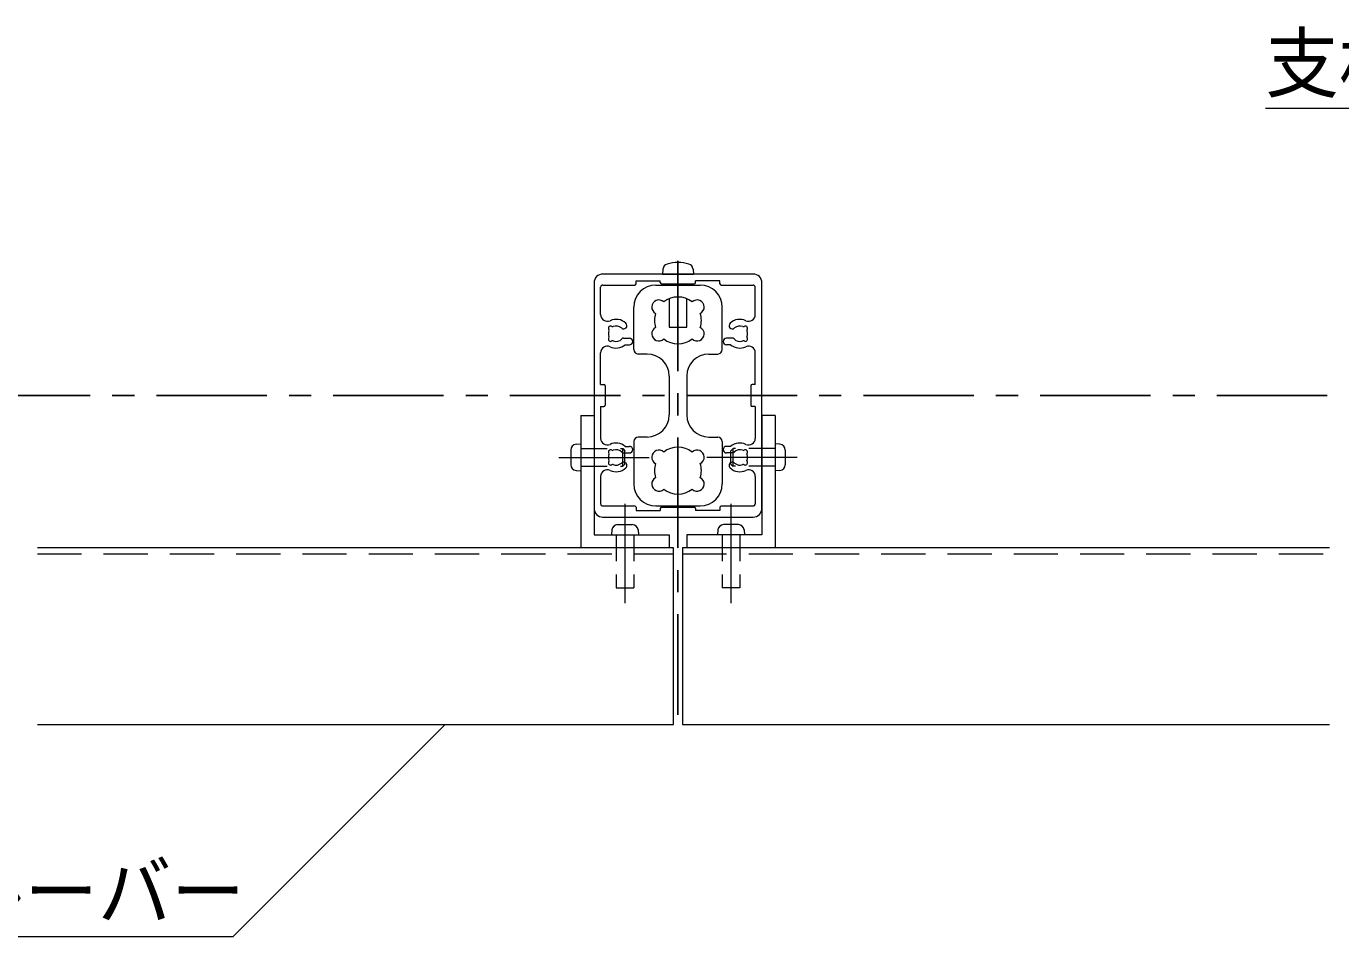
# Model space of a CAD drawing. Units: millimetres at full size, sheet at 1:5; details may follow other scales. Extents: x -1050 to 1050, y -742 to 742.
# Drawn here: x 100.5 to 398, y -374.3 to -168.2 of the extents above; entities that cross this region are included whole.
import ezdxf
from ezdxf.enums import TextEntityAlignment as Align

# ---------------------------------------------------------------- set-up
doc = ezdxf.new("R2010")
doc.units = ezdxf.units.MM
doc.header["$LTSCALE"] = 5
for name, pattern in [('CHAIN1', [8, 5, -1, 1, -1]), ('DASHED1', [1.8, 1.2, -0.6]), ('DASHED2', [3, 2, -1])]:
    doc.linetypes.add(name, pattern=pattern)
doc.layers.add('0-0_通り芯', color=7, linetype='CHAIN1')
for name, color, linetype, lineweight in [('0-4_手摺部材', 92, 'Continuous', 20), ('0-5_手すり子', 12, 'Continuous', 20), ('0-6_パネル', 4, 'Continuous', 20), ('0-9_文字', 3, 'Continuous', 20), ('0-A_支柱', 6, 'Continuous', 20), ('0-B_足元', 4, 'Continuous', 20)]:
    doc.layers.add(name, color=color, linetype=linetype, lineweight=lineweight)
doc.styles.add('ＭＳ ゴシック', font='')
doc.styles.get('ＭＳ ゴシック').set_extended_font_data('MS Gothic')

msp = doc.modelspace()

# ---------------------------------------------------------------- linework, layer by layer
at = {"layer": '0-0_通り芯'}
for p, q in [((248.02, -221.293), (248.02, -324.082)), ((914.987, -251.793), (-255.283, -251.793))]:
    msp.add_line(p, q, dxfattribs=at)
at = {"layer": '0-4_手摺部材'}
for p, q in [((226.02, -256.293), (229.02, -256.293)), ((226.02, -256.293), (226.02, -286.293)), ((270.02, -256.293), (267.02, -256.293)), ((270.02, -256.293), (270.02, -286.293)), ((223.745, -264.132), (223.745, -267.454)), ((224.943, -262.825), (226.02, -262.73)), ((235.52, -266.909), (235.52, -264.761)), ((260.52, -266.909), (260.52, -264.761)), ((271.097, -262.825), (270.02, -262.73)), ((272.295, -264.132), (272.295, -267.454)), ((236.02, -266.952), (236.02, -264.793)), ((260.02, -266.952), (260.02, -264.793)), ((224.943, -268.761), (226.02, -268.855)), ((271.097, -268.761), (270.02, -268.855)), ((233.052, -282.216), (232.958, -283.293)), ((234.359, -281.018), (237.681, -281.018)), ((238.988, -282.216), (239.083, -283.293)), ((257.052, -282.216), (256.958, -283.293)), ((261.681, -281.018), (258.359, -281.018)), ((262.988, -282.216), (263.083, -283.293))]:
    msp.add_line(p, q, dxfattribs=at)
at = {"layer": '0-4_手摺部材', "linetype": 'DASHED1'}
for p, q in [((226.02, -263.793), (235.484, -263.793)), ((235.484, -263.793), (235.52, -263.793)), ((236.02, -264.793), (236.02, -264.293)), ((260.02, -264.793), (260.02, -264.293)), ((260.556, -263.793), (260.52, -263.793)), ((270.02, -263.793), (260.556, -263.793)), ((235.52, -267.793), (235.52, -266.909)), ((236.02, -267.293), (235.52, -267.793)), ((236.02, -267.293), (236.02, -266.952)), ((260.02, -267.293), (260.02, -266.952)), ((260.02, -267.293), (260.52, -267.793)), ((260.52, -267.793), (260.52, -266.909)), ((226.02, -267.793), (235.52, -267.793)), ((270.02, -267.793), (260.52, -267.793)), ((238.02, -283.293), (238.02, -295.293)), ((258.02, -283.293), (258.02, -295.293))]:
    msp.add_line(p, q, dxfattribs=at)
at = {"layer": '0-4_手摺部材', "linetype": 'CHAIN1'}
for p, q in [((221.04, -265.793), (241.52, -265.793)), ((275, -265.793), (254.52, -265.793)), ((236.02, -276.313), (236.02, -298.793)), ((260.02, -276.313), (260.02, -298.793))]:
    msp.add_line(p, q, dxfattribs=at)
at = {"layer": '0-4_手摺部材'}
for points in [[(229.02, -256.293), (229.02, -283.293), (246.02, -283.293), (246.02, -286.293)], [(267.02, -256.293), (267.02, -283.293), (250.02, -283.293), (250.02, -286.293)]]:
    msp.add_lwpolyline(points, dxfattribs=at)
at = {"layer": '0-4_手摺部材', "linetype": 'DASHED1'}
for points in [[(235.52, -264.761), (235.52, -263.793), (236.02, -264.293)], [(260.52, -264.761), (260.52, -263.793), (260.02, -264.293)], [(234.02, -283.293), (234.02, -295.293), (238.02, -295.293)], [(262.02, -283.293), (262.02, -295.293), (258.02, -295.293)]]:
    msp.add_lwpolyline(points, dxfattribs=at)
at = {"layer": '0-4_手摺部材'}
for centre, start, end in [((225.058, -264.132), 95, 180), ((270.982, -264.132), 0, 85), ((225.058, -267.454), 180, 265), ((270.982, -267.454), 275, 360), ((234.359, -282.331), 90, 175), ((237.681, -282.331), 5, 90), ((258.359, -282.331), 90, 175), ((261.681, -282.331), 5, 90)]:
    msp.add_arc(centre, 1.312, start, end, dxfattribs=at)
at = {"layer": '0-5_手すり子'}
for p, q in [((247.02, -286.293), (103.02, -286.293)), ((247.02, -326.293), (247.02, -286.293)), ((395.52, -286.293), (249.02, -286.293)), ((249.02, -286.293), (249.02, -326.293)), ((103.02, -326.293), (247.02, -326.293)), ((249.02, -326.293), (395.52, -326.293))]:
    msp.add_line(p, q, dxfattribs=at)
at = {"layer": '0-5_手すり子', "linetype": 'DASHED2'}
for p, q in [((103.02, -287.593), (247.02, -287.593)), ((249.02, -287.593), (395.52, -287.593))]:
    msp.add_line(p, q, dxfattribs=at)
at = {"layer": '0-6_パネル'}
for p, q in [((246.02, -226.543), (246.02, -226.793)), ((250.02, -226.793), (250.02, -226.543))]:
    msp.add_line(p, q, dxfattribs=at)
msp.add_lwpolyline([(246.02, -229.885), (246.02, -236.293), (250.02, -236.293), (250.02, -229.885)], dxfattribs=at)
at = {"layer": '0-9_文字'}
for points in [[(529.02, -226.293), (489.52, -186.793), (380.97, -186.793)], [(195.298, -326.293), (147.298, -374.293), (58.548, -374.293)]]:
    msp.add_lwpolyline(points, dxfattribs=at)
at = {"layer": '0-A_支柱'}
for p, q in [((265.02, -224.293), (231.02, -224.293)), ((238.52, -225.793), (244.02, -225.793)), ((238.52, -226.493), (238.52, -225.793)), ((244.02, -226.243), (244.02, -225.793)), ((244.618, -223.174), (244.52, -224.293)), ((244.52, -224.293), (251.52, -224.293)), ((251.422, -223.174), (251.52, -224.293)), ((252.02, -226.243), (252.02, -225.793)), ((229.02, -226.293), (229.02, -277.293)), ((230.52, -233.485), (230.52, -227.293)), ((231.02, -226.793), (238.22, -226.793)), ((244.32, -226.543), (251.72, -226.543)), ((257.82, -226.793), (265.02, -226.793)), ((265.52, -233.485), (265.52, -227.293)), ((267.02, -277.293), (267.02, -226.293)), ((235.697, -238.793), (237.02, -238.793)), ((236.097, -240.293), (237.02, -240.293)), ((260.343, -238.793), (259.02, -238.793)), ((259.943, -240.293), (259.02, -240.293)), ((230.52, -249.293), (230.52, -242.101)), ((265.52, -249.293), (265.52, -242.101)), ((230.52, -249.293), (231.22, -249.293)), ((231.52, -249.593), (231.52, -253.993)), ((264.52, -249.593), (264.52, -253.993)), ((265.52, -249.293), (264.82, -249.293)), ((230.52, -254.293), (231.22, -254.293)), ((230.52, -254.293), (230.52, -261.485)), ((265.52, -254.293), (264.82, -254.293)), ((265.52, -254.293), (265.52, -261.485)), ((236.097, -263.293), (237.02, -263.293)), ((259.943, -263.293), (259.02, -263.293)), ((235.697, -264.793), (237.02, -264.793)), ((260.343, -264.793), (259.02, -264.793)), ((230.52, -270.101), (230.52, -276.293)), ((265.52, -270.101), (265.52, -276.293)), ((231.02, -276.793), (238.22, -276.793)), ((231.02, -279.293), (265.02, -279.293)), ((238.52, -277.093), (238.52, -277.793)), ((238.52, -277.793), (244.02, -277.793)), ((244.02, -277.343), (244.02, -277.793)), ((244.32, -277.043), (251.72, -277.043)), ((252.02, -277.343), (252.02, -277.793)), ((257.82, -276.793), (265.02, -276.793))]:
    msp.add_line(p, q, dxfattribs=at)
for points in [[(257.52, -226.493), (257.52, -225.793), (252.02, -225.793)], [(257.52, -277.093), (257.52, -277.793), (252.02, -277.793)]]:
    msp.add_lwpolyline(points, dxfattribs=at)
for centre, radius, start, end in [((245.913, -223.287), 1.3, 105.88085, 175), ((248.02, -230.693), 9, 74.11915, 105.88085), ((250.127, -223.287), 1.3, 5, 74.11915), ((231.02, -226.293), 2, 90, 180), ((265.02, -226.293), 2, 0, 90), ((231.02, -227.293), 0.5, 90, 180), ((238.22, -226.493), 0.3, 270, 360), ((244.32, -226.243), 0.3, 180, 270), ((251.72, -226.243), 0.3, 270, 360), ((257.82, -226.493), 0.3, 180, 270), ((265.02, -227.293), 0.5, 0, 90), ((232.02, -233.485), 1.5, 180, 294.90106), ((234.02, -237.793), 3.25, 47.4576, 114.90106), ((262.02, -237.793), 3.25, 65.09894, 132.5424), ((264.02, -233.485), 1.5, 245.09894, 360), ((234.02, -237.793), 1.75, 157.5799, 202.4201), ((232.783, -236.555), 0.5, 55.28656, 214.71344), ((232.125, -237.011), 0.3, 337.5799, 34.71344), ((233.238, -235.898), 0.3, 235.28656, 292.4201), ((234.02, -237.793), 1.75, 47.4576, 112.4201), ((235.71, -235.951), 0.75, 227.4576, 47.4576), ((260.33, -235.951), 0.75, 132.5424, 312.5424), ((262.02, -237.793), 1.75, 67.5799, 132.5424), ((262.802, -235.898), 0.3, 247.5799, 304.71344), ((263.257, -236.555), 0.5, 325.28656, 124.71344), ((263.915, -237.011), 0.3, 145.28656, 202.4201), ((262.02, -237.793), 1.75, 337.5799, 22.4201), ((232.02, -242.101), 1.5, 65.09894, 180), ((232.783, -239.03), 0.5, 145.28656, 304.71344), ((232.125, -238.575), 0.3, 325.28656, 22.4201), ((234.02, -237.793), 3.25, 245.09894, 309.71514), ((233.238, -239.688), 0.3, 67.5799, 124.71344), ((234.02, -237.793), 1.75, 247.5799, 318.18969), ((235.697, -239.293), 0.5, 90, 138.18969), ((237.02, -239.543), 0.75, 270, 90), ((259.02, -239.543), 0.75, 90, 270), ((262.02, -237.793), 3.25, 230.28486, 294.90106), ((260.343, -239.293), 0.5, 41.81031, 90), ((262.02, -237.793), 1.75, 221.81031, 292.4201), ((262.802, -239.688), 0.3, 55.28656, 112.4201), ((263.257, -239.03), 0.5, 235.28656, 34.71344), ((264.02, -242.101), 1.5, 0, 114.90106), ((263.915, -238.575), 0.3, 157.5799, 214.71344), ((231.22, -249.593), 0.3, 0, 90), ((264.82, -249.593), 0.3, 90, 180), ((231.22, -253.993), 0.3, 270, 360), ((264.82, -253.993), 0.3, 180, 270), ((232.02, -261.485), 1.5, 180, 294.90106), ((264.02, -261.485), 1.5, 245.09894, 360), ((232.783, -264.555), 0.5, 55.28656, 214.71344), ((234.02, -265.793), 3.25, 50.28486, 114.90106), ((233.238, -263.898), 0.3, 235.28656, 292.4201), ((234.02, -265.793), 1.75, 41.81031, 112.4201), ((235.697, -264.293), 0.5, 221.81031, 270), ((237.02, -264.043), 0.75, 270, 90), ((259.02, -264.043), 0.75, 90, 270), ((262.02, -265.793), 3.25, 65.09894, 129.71514), ((260.343, -264.293), 0.5, 270, 318.18969), ((262.02, -265.793), 1.75, 67.5799, 138.18969), ((262.802, -263.898), 0.3, 247.5799, 304.71344), ((263.257, -264.555), 0.5, 325.28656, 124.71344), ((234.02, -265.793), 1.75, 157.5799, 202.4201), ((232.783, -267.03), 0.5, 145.28656, 304.71344), ((232.125, -265.011), 0.3, 337.5799, 34.71344), ((232.125, -266.575), 0.3, 325.28656, 22.4201), ((233.238, -267.688), 0.3, 67.5799, 124.71344), ((234.02, -265.793), 1.75, 247.5799, 312.5424), ((235.71, -267.635), 0.75, 312.5424, 132.5424), ((260.33, -267.635), 0.75, 47.4576, 227.4576), ((262.02, -265.793), 1.75, 227.4576, 292.4201), ((262.802, -267.688), 0.3, 55.28656, 112.4201), ((263.257, -267.03), 0.5, 235.28656, 34.71344), ((263.915, -265.011), 0.3, 145.28656, 202.4201), ((263.915, -266.575), 0.3, 157.5799, 214.71344), ((262.02, -265.793), 1.75, 337.5799, 22.4201), ((232.02, -270.101), 1.5, 65.09894, 180), ((234.02, -265.793), 3.25, 245.09894, 312.5424), ((262.02, -265.793), 3.25, 227.4576, 294.90106), ((264.02, -270.101), 1.5, 0, 114.90106), ((231.02, -276.293), 0.5, 180, 270), ((265.02, -276.293), 0.5, 270, 360), ((231.02, -277.293), 2, 180, 270), ((238.22, -277.093), 0.3, 0, 90), ((244.32, -277.343), 0.3, 90, 180), ((251.72, -277.343), 0.3, 0, 90), ((257.82, -277.093), 0.3, 90, 180), ((265.02, -277.293), 2, 270, 360)]:
    msp.add_arc(centre, radius, start, end, dxfattribs=at)
at = {"layer": '0-B_足元'}
for p, q in [((243.02, -226.793), (253.02, -226.793)), ((238.02, -241.393), (238.02, -231.793)), ((258.02, -241.393), (258.02, -231.793)), ((241.02, -242.393), (239.02, -242.393)), ((255.02, -242.393), (257.02, -242.393)), ((246.02, -247.393), (246.02, -256.193)), ((250.02, -247.393), (250.02, -256.193)), ((241.02, -261.193), (239.02, -261.193)), ((255.02, -261.193), (257.02, -261.193)), ((238.02, -262.193), (238.02, -271.793)), ((258.02, -262.193), (258.02, -271.793)), ((243.02, -276.793), (253.02, -276.793))]:
    msp.add_line(p, q, dxfattribs=at)
for centre, radius, start, end in [((243.02, -231.793), 5, 90, 180), ((253.02, -231.793), 5, 0, 90), ((243.679, -231.753), 1.6, 46.3184, 243.6816), ((248.02, -234.793), 5.3, 52.3632, 127.6368), ((252.362, -231.753), 1.6, 296.3184, 133.6816), ((248.02, -234.793), 5.3, 162.3632, 197.6368), ((248.02, -234.793), 5.3, 342.3632, 17.6368), ((243.679, -237.833), 1.6, 116.3184, 313.6816), ((252.362, -237.833), 1.6, 226.3184, 63.6816), ((248.02, -234.793), 5.3, 232.36321, 307.63679), ((239.02, -241.393), 1, 180, 270), ((241.02, -247.393), 5, 0, 90), ((255.02, -247.393), 5, 90, 180), ((257.02, -241.393), 1, 270, 360), ((241.02, -256.193), 5, 270, 360), ((255.02, -256.193), 5, 180, 270), ((239.02, -262.193), 1, 90, 180), ((257.02, -262.193), 1, 0, 90), ((243.679, -265.753), 1.6, 46.3184, 243.6816), ((248.02, -268.793), 5.3, 52.36321, 127.63679), ((252.362, -265.753), 1.6, 296.3184, 133.6816), ((248.02, -268.793), 5.3, 162.3632, 197.6368), ((248.02, -268.793), 5.3, 342.3632, 17.6368), ((243.679, -271.833), 1.6, 116.3184, 313.6816), ((252.362, -271.833), 1.6, 226.3184, 63.6816), ((243.02, -271.793), 5, 180, 270), ((248.02, -268.793), 5.3, 232.3632, 307.6368), ((253.02, -271.793), 5, 270, 360)]:
    msp.add_arc(centre, radius, start, end, dxfattribs=at)

# ---------------------------------------------------------------- texts
at = {"layer": '0-9_文字', "style": 'ＭＳ ゴシック', "width": 0.95}
for s, p in [('支柱\u300038×55', (380.97, -186.793)), ('P型ルーバー', (58.548, -374.293))]:
    msp.add_text(s, height=12.83, dxfattribs=at).set_placement(p, align=Align.BOTTOM_LEFT)

doc.saveas('drawing.dxf')
